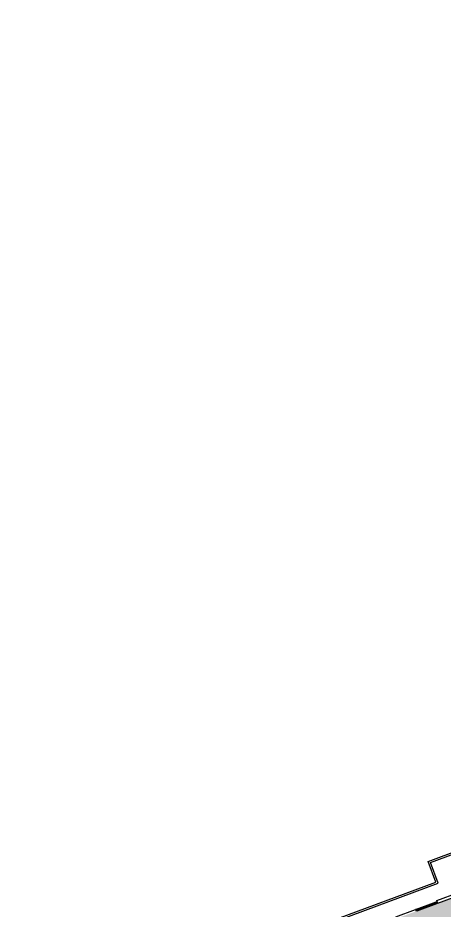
# Model space of a CAD drawing. Header units: inches. Extents: x 69209348 to 69213394, y 27661369 to 27664919.
# Drawn here: x 69210880 to 69211750, y 27663099 to 27664919 of the extents above; entities that cross this region are included whole.
import ezdxf

# ---------------------------------------------------------------- set-up
doc = ezdxf.new("R2010")
doc.units = ezdxf.units.IN
doc.header["$LTSCALE"] = 100
doc.header["$MEASUREMENT"] = 0
for name, color, linetype in [('A-GLAZ', 1, 'CONTINUOUS'), ('A-ROOF', 2, 'CONTINUOUS'), ('A-WALL', 5, 'CONTINUOUS'), ('Rooms-Category-Color', 7, 'CONTINUOUS'), ('Rooms-College-Color', 7, 'CONTINUOUS'), ('Rooms-Department-Color', 7, 'CONTINUOUS'), ('Rooms-Division-Color', 7, 'CONTINUOUS')]:
    doc.layers.add(name, color=color, linetype=linetype)

msp = doc.modelspace()

# ---------------------------------------------------------------- hatches: boundary and pattern name
at = {"layer": 'Rooms-Category-Color', "true_color": 0xfa9ba3}
msp.add_hatch(color=241, dxfattribs=at).paths.add_polyline_path([(69211709.1, 27662922.2), (69211650.3, 27663080.7), (69211783.5, 27663130), (69211817.9, 27663037.2), (69211795.4, 27663028.8), (69211819.7, 27662963.2)])
at = {"layer": 'Rooms-College-Color', "true_color": 0x80bc67}
msp.add_hatch(color=83, dxfattribs=at).paths.add_polyline_path([(69211709.1, 27662922.2), (69211650.3, 27663080.7), (69211783.5, 27663130), (69211817.9, 27663037.2), (69211795.4, 27663028.8), (69211819.7, 27662963.2)])
at = {"layer": 'Rooms-Department-Color', "true_color": 0x604aed}
msp.add_hatch(color=173, dxfattribs=at).paths.add_polyline_path([(69211709.1, 27662922.2), (69211650.3, 27663080.7), (69211783.5, 27663130), (69211817.9, 27663037.2), (69211795.4, 27663028.8), (69211819.7, 27662963.2)])
at = {"layer": 'Rooms-Division-Color', "true_color": 0x604aed}
msp.add_hatch(color=173, dxfattribs=at).paths.add_polyline_path([(69211709.1, 27662922.2), (69211650.3, 27663080.7), (69211783.5, 27663130), (69211817.9, 27663037.2), (69211795.4, 27663028.8), (69211819.7, 27662963.2)])

# ---------------------------------------------------------------- linework, layer by layer
at = {"layer": 'A-GLAZ'}
for p, q in [((69211693.9, 27663101.1), (69211734.3, 27663116)), ((69211694.6, 27663099.2), (69211735, 27663114.2)), ((69211695.3, 27663097.3), (69211735.6, 27663112.3)), ((69211651.7, 27663085.5), (69211692.1, 27663100.4))]:
    msp.add_line(p, q, dxfattribs=at)
at = {"layer": 'A-ROOF'}
for points in [[(69210707, 27662771.5), (69211738.4, 27663153.8), (69211722.7, 27663196), (69211974, 27663289.2), (69212024.7, 27663152.4), (69212367.3, 27663214.9), (69212108.9, 27664631.5), (69212247.6, 27664656.8), (69212204.5, 27664892.9), (69212320.6, 27664914.1), (69212363.6, 27664678), (69212502.4, 27664703.3), (69212567, 27664349.1), (69212982.1, 27664424.9), (69213004.4, 27664302.9), (69213247.4, 27664347.2), (69213268.5, 27664231.1), (69213025.6, 27664186.8), (69213305.2, 27662654.1)], [(69210709.3, 27662776.6), (69211733.2, 27663156.2), (69211717.6, 27663198.4), (69211976.4, 27663294.3), (69212027.3, 27663156.9), (69212362.7, 27663218.1), (69212104.2, 27664634.7), (69212242.9, 27664660), (69212199.8, 27664896.1), (69212323.8, 27664918.7), (69212366.9, 27664682.6), (69212505.6, 27664707.9), (69212570.2, 27664353.8), (69212985.3, 27664429.5), (69213007.6, 27664307.5), (69213250.6, 27664351.8), (69213273.2, 27664227.9), (69213030.2, 27664183.6), (69213309.8, 27662650.9)]]:
    msp.add_lwpolyline(points, dxfattribs=at)
at = {"layer": 'A-WALL'}
for p, q in [((69211735.4, 27663118.6), (69211779.5, 27663134.9)), ((69211737.5, 27663113), (69211787.2, 27663131.4)), ((69211736.1, 27663116.7), (69211734.3, 27663116)), ((69211734.3, 27663116), (69211735.6, 27663112.3)), ((69211737.5, 27663113), (69211735.4, 27663118.6)), ((69211737.5, 27663113), (69211735.6, 27663112.3)), ((69211693.9, 27663101.1), (69211692.1, 27663100.4)), ((69211692.1, 27663100.4), (69211693.5, 27663096.6)), ((69211693.9, 27663101.1), (69211695.3, 27663097.3))]:
    msp.add_line(p, q, dxfattribs=at)

doc.saveas('drawing.dxf')
